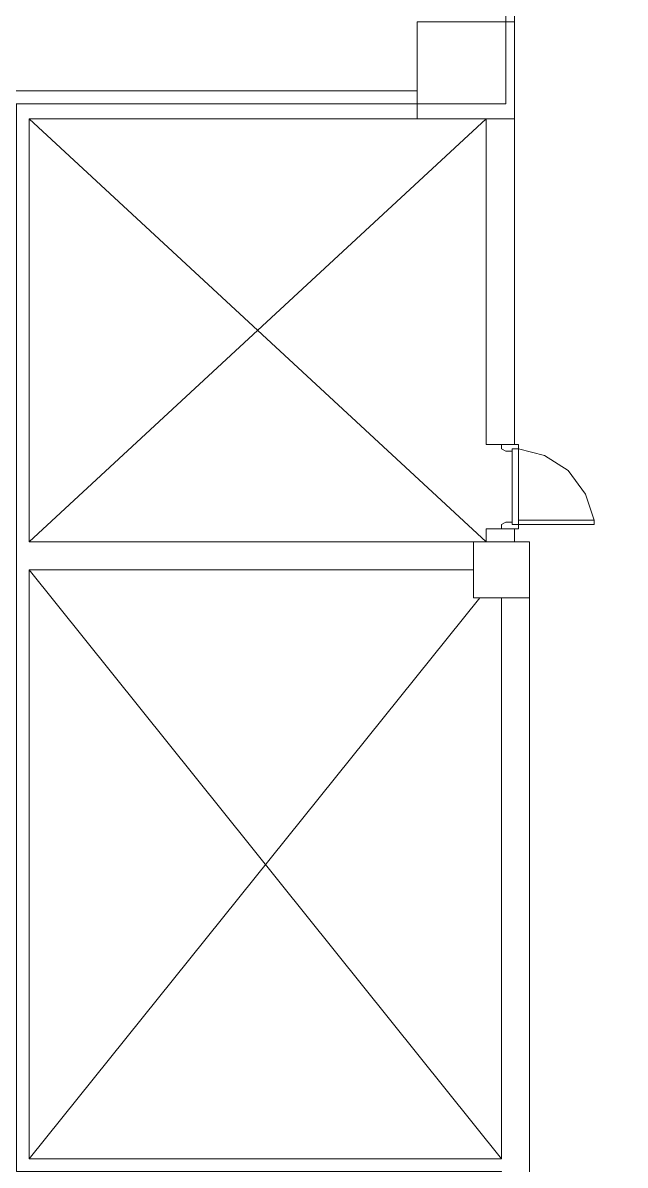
# Model space of a CAD drawing. Header units: millimetres. Extents: x -4048 to 127016, y -1911 to 106724.
# Drawn here: x 68248 to 72594, y 34569 to 42805 of the extents above; entities that cross this region are included whole.
import ezdxf

# ---------------------------------------------------------------- set-up
doc = ezdxf.new("R2010")
doc.units = ezdxf.units.MM
doc.layers.add('PDF_형상', color=7, linetype='Continuous')

msp = doc.modelspace()

# ---------------------------------------------------------------- linework, layer by layer
at = {"layer": 'PDF_형상', "lineweight": 5}
for points in [[(80954.6, 87744.3), (80954.6, 64710.7), (67501.5, 64710.7), (67501.5, 57680.8), (68403.6, 57680.8), (70192.1, 57680.8), (70192.1, 49764.5), (71731.8, 49764.5), (71731.8, 42221.4), (71700.7, 42221.4), (68201.4, 42221.4), (68201.4, 34522.8), (71700.7, 34522.8), (71700.7, 30976.8), (68201.4, 30976.8), (67050.5, 30976.8), (67050.5, 29685.9), (64453.2, 29685.9), (60440.6, 29685.9)], [(68294.7, 39064.2), (71591.9, 42112.5), (71591.9, 39764.1), (71794.1, 39764.1), (71794.1, 43714.5)], [(71794.1, 42812.4), (71094.2, 42812.4), (71094.2, 42112.5)], [(62944.6, 42314.7), (71094.2, 42314.7)], [(71794.1, 42112.5), (68294.7, 42112.5), (68294.7, 39064.2), (71902.9, 39064.2), (71902.9, 30774.6), (71280.8, 30774.6), (71280.8, 31007.9), (71234.2, 31007.9), (71234.2, 30976.8), (71249.7, 30774.6), (71280.8, 30774.6)], [(68294.7, 42112.5), (71591.9, 39064.2), (71591.9, 39157.5), (71794.1, 39157.5), (71794.1, 39064.2)], [(71794.1, 39764.1), (71825.2, 39764.1), (71825.2, 39733), (71778.5, 39733), (71778.5, 39717.4), (71731.8, 39717.4), (71700.7, 39733), (71700.7, 39764.1), (71716.3, 39764.1)], [(71778.5, 39717.4), (71778.5, 39204.2)], [(72369.5, 39219.7), (72307.3, 39406.4), (72182.9, 39577.4), (72011.8, 39686.3), (71825.2, 39733), (71825.2, 39219.7)], [(71794.1, 39157.5), (71825.2, 39157.5), (71825.2, 39188.6), (71778.5, 39188.6), (71778.5, 39204.2), (71731.8, 39204.2), (71700.7, 39188.6), (71700.7, 39157.5), (71716.3, 39157.5)], [(68294.7, 38862), (71700.7, 34616.1)], [(71902.9, 38659.8), (71498.6, 38659.8), (71498.6, 38862), (68294.7, 38862), (68294.7, 34616.1), (71700.7, 34616.1), (71700.7, 38659.8)], [(68294.7, 34616.1), (71545.2, 38659.8)]]:
    msp.add_lwpolyline(points, dxfattribs=at)
for points in [[(68403.6, 49764.5), (70192.1, 49764.5), (71731.8, 49764.5), (71731.8, 42221.4), (71700.7, 42221.4), (68201.4, 42221.4), (62446.9, 42221.4), (62446.9, 46062.9), (62446.9, 49764.5), (68403.6, 49764.5), (68403.6, 51164.2), (62446.9, 51164.2), (62446.9, 49764.5)], [(71094.2, 42112.5), (71094.2, 42812.4), (71794.1, 42812.4), (71794.1, 42112.5)], [(71825.2, 39188.6), (72369.5, 39188.6), (72369.5, 39219.7), (71825.2, 39219.7)], [(71498.6, 39064.2), (71902.9, 39064.2), (71902.9, 38659.8), (71498.6, 38659.8)]]:
    msp.add_lwpolyline(points, close=True, dxfattribs=at)

doc.saveas('drawing.dxf')
